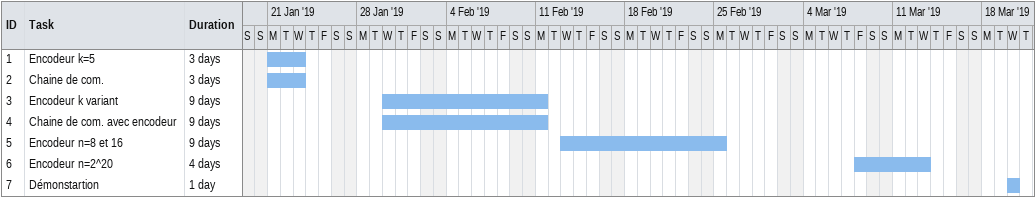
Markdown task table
| ID | Task | Duration | Start | Finish |
|---|---|---|---|---|
| 1 | Encodeur k=5 | 3d | 2019-01-21 | 2019-01-23 |
| 2 | Chaine de com. | 3d | 2019-01-21 | 2019-01-23 |
| 3 | Encodeur k variant | 9d | 2019-01-30 | 2019-02-11 |
| 4 | Chaine de com. avec encodeur | 9d | 2019-01-30 | 2019-02-11 |
| 5 | Encodeur n=8 et 16 | 9d | 2019-02-13 | 2019-02-25 |
| 6 | Encodeur n=2^20 | 4d | 2019-03-08 | 2019-03-13 |
| 7 | Démonstartion | 1d | 2019-03-20 | 2019-03-20 |
